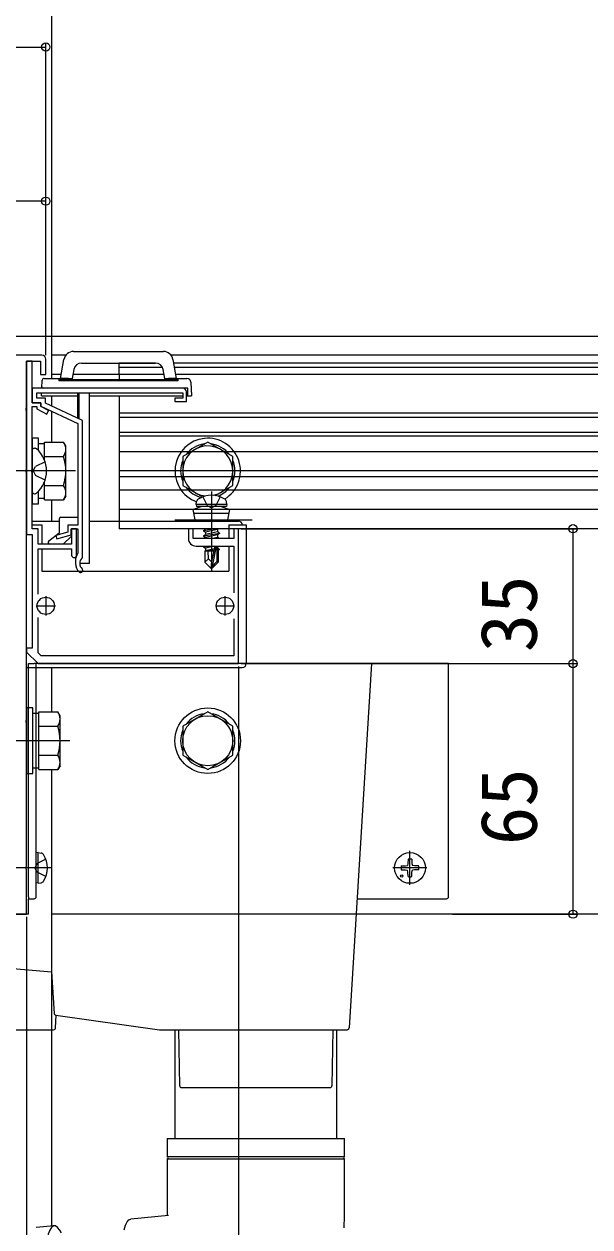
# Model space of a CAD drawing. Units: millimetres, scale not verified. Extents: x -875 to 875, y -1303 to 1296.
# Drawn here: x -572.1 to -425.3, y 140.6 to 452.8 of the extents above; entities that cross this region are included whole.
import ezdxf
from ezdxf.enums import TextEntityAlignment as Align

# ---------------------------------------------------------------- set-up
doc = ezdxf.new("R2010")
doc.units = ezdxf.units.MM
doc.header["$LTSCALE"] = 8
for name, color, linetype in [('0-0_0', 7, 'Continuous'), ('0-2_YKK_11', 7, 'Continuous'), ('0-3_YKK_12', 2, 'Continuous'), ('0-4_YKK_13', 4, 'Continuous'), ('0-5_YKK_D', 6, 'Continuous')]:
    doc.layers.add(name, color=color, linetype=linetype)
doc.styles.add('ＭＳ ゴシック', font='')
doc.styles.get('ＭＳ ゴシック').set_extended_font_data('MS Gothic')

msp = doc.modelspace()

# ---------------------------------------------------------------- linework, layer by layer
at = {"layer": '0-0_0'}
msp.add_line((-567.5, 366.803), (-601.042, 366.803), dxfattribs=at)
at = {"layer": '0-2_YKK_11'}
for p, q in [((-558.8, 313.603), (-558.8, 312.803)), ((-566.5, 304.303), (-566.5, 299.303)), ((-520, 304.303), (-520, 299.303)), ((-569, 301.803), (-564, 301.803)), ((-522.5, 301.803), (-517.5, 301.803))]:
    msp.add_line(p, q, dxfattribs=at)
for points in [[(-567.5, 366.803), (-601.042, 366.803), (-601.225, 366.683), (-601.775, 366.683), (-601.958, 366.803), (-622.042, 366.803), (-622.225, 366.683), (-622.775, 366.683), (-622.958, 366.803), (-631.042, 366.803), (-631.225, 366.683), (-631.775, 366.683), (-631.958, 366.803), (-639.5, 366.803), (-639.5, 363.803), (-639.2, 363.503)], [(-598, 221.803), (-571.5, 221.803), (-571.5, 233.345), (-571.62, 233.528), (-571.62, 234.078), (-571.5, 234.261), (-571.5, 271.345), (-571.62, 271.528), (-571.62, 272.078), (-571.5, 272.261), (-571.5, 336.345), (-571.62, 336.528), (-571.62, 337.078), (-571.5, 337.261), (-571.5, 352.345), (-571.62, 352.528), (-571.62, 353.078), (-571.5, 353.261), (-571.5, 365.303), (-567.9, 365.303), (-567.9, 361.803), (-566.5, 361.803), (-566.5, 365.803)], [(-558.5, 314.953), (-558.5, 321.803), (-559.8, 321.803), (-559.8, 317.803), (-568.5, 317.803), (-568.5, 321.803), (-570, 321.803), (-570, 336.345), (-570.12, 336.528), (-570.12, 337.078), (-570, 337.261), (-570, 353.503), (-568.8, 353.503), (-568.8, 352.896), (-566.231, 351.559), (-565.769, 352.446), (-567.8, 353.503), (-567.8, 354.503), (-570, 354.503), (-570, 365.303), (-571.5, 365.303), (-571.5, 320.303), (-570, 320.303), (-570, 290.803), (-571.5, 290.803), (-571.5, 289.803), (-568.5, 286.803), (-516.5, 286.803), (-516.5, 321.803), (-517.7, 321.803), (-517.7, 319.303), (-528.3, 319.303), (-528.3, 321.803), (-529.5, 321.803), (-529.5, 319.303)], [(-531, 358.303), (-570, 358.303), (-570, 354.503), (-567.8, 354.503), (-567.8, 353.603), (-558.2, 349.103), (-558.2, 322.703), (-560.8, 322.703), (-560.8, 320.896), (-563.865, 320.088), (-563.635, 319.218), (-559.9, 320.203), (-559.9, 321.803), (-558.2, 321.803), (-558.2, 315.5), (-558.255, 315.328)], [(-557.095, 314.193), (-557, 314.412), (-557, 349.866), (-566.6, 354.366), (-566.6, 355.703), (-568.8, 355.703), (-568.8, 357.103), (-530.9, 357.103), (-530.9, 355.703), (-533, 355.703), (-533, 354.803), (-530, 354.803), (-530, 357.303)], [(-568.5, 304.862), (-568.5, 316.603), (-559.8, 316.603), (-559.8, 314.953)], [(-527.5, 317.303), (-517.7, 317.303), (-517.7, 305.201)], [(-517.7, 298.404), (-517.7, 288.803), (-567.672, 288.803), (-568.5, 289.631), (-568.5, 298.743)]]:
    msp.add_lwpolyline(points, dxfattribs=at)
for centre, radius, start, end in [((-567.5, 365.803), 1, 0.00001, 89.99999), ((-531, 357.303), 1, 0.00001, 89.99999), ((-527.5, 319.303), 2, 180.00001, 269.99999), ((-555.8, 313.603), 3, 144.90318, 180), ((-559.15, 314.953), 0.65, 180.00001, 269.99999), ((-559.15, 314.953), 0.65, 270.00001, 359.99999), ((-555.8, 312.803), 3, 180.00001, 227.02713), ((-555.8, 312.803), 1.9, 132.9859, 227.02712), ((-557.47, 311.01), 0.55, 227.02712, 330.00001), ((-557.47, 311.01), 0.55, 329.99997, 47.0271)]:
    msp.add_arc(centre, radius, start, end, dxfattribs=at)
at = {"layer": '0-3_YKK_12'}
for p, q in [((-565, 799.803), (-565, 360.803)), ((-819.193, 371.803), (735, 371.803)), ((10, 366.803), (-533.982, 366.803)), ((-538.055, 364.803), (-547.5, 364.803)), ((-547.5, 361.803), (-547.5, 364.803)), ((-536.191, 363.603), (-547.5, 363.603)), ((-7.5, 364.803), (-533.355, 364.803)), ((-7.5, 363.603), (-533.144, 363.603)), ((-562.474, 361.803), (-565, 361.803)), ((-535.817, 361.803), (-559.474, 361.803)), ((-547.5, 361.803), (-547.5, 360.503)), ((-18.959, 361.803), (-532.826, 361.803)), ((-565, 356.303), (-565, 353.616)), ((-565, 356.303), (-565, 353.616)), ((-547.5, 356.303), (-547.5, 321.803)), ((-565, 352.29), (-565, 344.308)), ((-565, 352.29), (-565, 344.308)), ((-7.5, 350.683), (-547.5, 350.683)), ((-7.5, 345.803), (-547.5, 345.803)), ((-7.5, 335.303), (-547.5, 335.303)), ((-565, 329.297), (-565, 323.803)), ((-565, 329.297), (-565, 323.803)), ((-7.5, 321.803), (-547.5, 321.803)), ((-565, 285.803), (-565, 274.308)), ((-565, 285.803), (-565, 274.308)), ((-565, 259.297), (-565, 221.803))]:
    msp.add_line(p, q, dxfattribs=at)
for points in [[(-561.318, 366.803), (-565, 366.803), (-565, 360.803)], [(-565, 259.297), (-565, 221.803), (-565, 191.803), (-565, 140.876)], [(10, 221.803), (-69.093, 221.803), (-485.407, 221.803), (-565, 221.803)]]:
    msp.add_lwpolyline(points, dxfattribs=at)
at = {"layer": '0-4_YKK_13'}
for p, q in [((-562.65, 360.803), (-561.78, 365.737)), ((-559.318, 367.803), (-535.982, 367.803)), ((-533.52, 365.737), (-532.65, 360.803)), ((-559.236, 363.15), (-559.645, 360.829)), ((-557.266, 364.803), (-538.024, 364.803)), ((-535.645, 360.829), (-536.055, 363.15)), ((-567.528, 358.303), (-567.403, 360.333)), ((-566.904, 360.803), (-562.65, 360.803)), ((-563.15, 360.803), (-563.15, 360.203)), ((-563.15, 360.503), (-532.15, 360.503)), ((-532.15, 360.203), (-563.15, 360.203)), ((-560.65, 360.803), (-562.65, 360.803)), ((-560.65, 360.503), (-560.65, 360.829)), ((-560.65, 360.829), (-559.65, 360.829)), ((-559.65, 360.829), (-559.65, 360.503)), ((-534.65, 360.829), (-534.65, 360.503)), ((-532.65, 360.803), (-534.65, 360.803)), ((-532.65, 360.803), (-529.866, 360.803)), ((-532.15, 360.203), (-532.15, 360.803)), ((-528.868, 359.864), (-528.65, 356.303)), ((-567.65, 356.303), (-567.601, 357.103)), ((-567.65, 356.303), (-558.15, 356.303)), ((-529.65, 358.303), (-567.209, 358.303)), ((-558.15, 350.405), (-558.15, 357.103)), ((-557.85, 350.264), (-557.85, 357.103)), ((-555.15, 312.803), (-555.15, 357.103)), ((-555.15, 356.303), (-530.9, 356.303)), ((-530, 356.303), (-528.65, 356.303)), ((-529.65, 356.303), (-529.65, 358.303)), ((-547.5, 351.803), (-547.5, 321.803)), ((-7.5, 351.803), (-547.5, 351.803)), ((-7.5, 346.803), (-547.5, 346.803)), ((-566.8, 343.853), (-568.4, 343.853)), ((-566.8, 344.308), (-561.881, 344.308)), ((-566.8, 339.532), (-566.8, 344.308)), ((-561.3, 343.303), (-561.881, 344.308)), ((-570, 342.054), (-570, 342.158)), ((-570, 331.552), (-570, 342.054)), ((-569.455, 342.703), (-569.257, 342.703)), ((-566.8, 339.532), (-566.8, 340.803)), ((-566.8, 340.556), (-561.881, 340.556)), ((-561.3, 330.303), (-561.3, 343.303)), ((-7.5, 341.803), (-547.5, 341.803)), ((-569.744, 336.803), (-569.135, 337.948)), ((-566.674, 339.175), (-569.135, 337.948)), ((-565.496, 336.803), (-586.913, 336.803)), ((-558.8, 336.803), (-585.3, 336.803)), ((-569.744, 336.803), (-569.135, 335.658)), ((-566.674, 334.431), (-569.135, 335.658)), ((-566.8, 332.803), (-566.8, 334.073)), ((-566.8, 329.297), (-566.8, 334.073)), ((-7.5, 336.803), (-547.5, 336.803)), ((-569.455, 330.903), (-569.257, 330.903)), ((-566.8, 333.05), (-561.881, 333.05)), ((-7.5, 331.803), (-547.5, 331.803)), ((-523.5, 331.503), (-523.5, 310.603)), ((-568.4, 329.753), (-566.8, 329.753)), ((-566.8, 329.297), (-561.881, 329.297)), ((-561.3, 330.303), (-561.881, 329.297)), ((-527.5, 328.103), (-527.359, 328.905)), ((-519.5, 328.103), (-527.5, 328.103)), ((-527.5, 328.103), (-527.412, 327.603)), ((-519.5, 328.103), (-519.642, 328.905)), ((-519.5, 328.103), (-519.588, 327.603)), ((-562.65, 324.803), (-558.2, 324.803)), ((-7.5, 326.803), (-547.5, 326.803)), ((-526, 327.603), (-528.25, 326.784)), ((-518.75, 326.784), (-528.25, 326.784)), ((-527.722, 324.103), (-528.25, 326.784)), ((-518.946, 325.791), (-528.054, 325.791)), ((-519.588, 327.603), (-527.412, 327.603)), ((-521, 327.603), (-526, 327.603)), ((-521, 327.603), (-518.75, 326.784)), ((-519.278, 324.103), (-518.75, 326.784)), ((-570, 323.803), (-562.95, 323.803)), ((-570, 322.803), (-567.5, 322.803)), ((-567.5, 322.803), (-567.5, 317.803)), ((-562.95, 320.953), (-562.95, 324.503)), ((-7.5, 321.803), (-547.5, 321.803)), ((-532.974, 324.103), (-512.974, 324.103)), ((-527.722, 324.103), (-519.278, 324.103)), ((-522.3, 321.803), (-525.6, 321.253)), ((-525.6, 321.353), (-522.9, 321.803)), ((-525.6, 321.353), (-525.05, 321.67)), ((-524.463, 321.803), (-525.05, 321.67)), ((-525.05, 321.803), (-525.05, 321.67)), ((-521.95, 321.635), (-521.95, 320.97)), ((-519, 322.803), (-519, 319.303)), ((-514.5, 322.803), (-514.5, 286.803)), ((-565.75, 318.703), (-563.07, 320.713)), ((-559.95, 319.803), (-561.95, 317.803)), ((-559.95, 320.268), (-559.95, 319.803)), ((-525.6, 321.353), (-525.6, 321.253)), ((-525.6, 321.253), (-525.05, 320.935)), ((-525.6, 319.953), (-521.4, 320.653)), ((-521.4, 320.553), (-525.6, 319.853)), ((-525.6, 319.953), (-525.05, 320.27)), ((-525.6, 319.953), (-525.6, 319.853)), ((-525.6, 319.853), (-525.05, 319.535)), ((-521.95, 320.97), (-525.05, 320.27)), ((-525.05, 320.935), (-525.05, 320.27)), ((-525.05, 319.535), (-525.05, 319.303)), ((-521.4, 320.653), (-521.95, 320.97)), ((-521.95, 320.235), (-521.95, 319.57)), ((-521.4, 320.653), (-521.4, 320.553)), ((-567.5, 316.603), (-567.5, 310.803)), ((-561.95, 317.803), (-565.45, 317.803)), ((-524.1, 317.303), (-525.6, 317.053)), ((-525.6, 317.153), (-524.7, 317.303)), ((-525.6, 317.153), (-525.34, 317.303)), ((-525.6, 317.153), (-525.6, 317.053)), ((-525.6, 317.053), (-525.05, 316.735)), ((-525.2, 316.003), (-525.05, 316.07)), ((-525.2, 316.003), (-525.2, 313.153)), ((-522.924, 316.003), (-525.2, 316.003)), ((-522.66, 317.275), (-525.05, 316.735)), ((-525.05, 316.735), (-525.05, 316.07)), ((-522.805, 316.577), (-525.05, 316.07)), ((-522.865, 316.286), (-524.583, 316.003)), ((-522.654, 317.303), (-523.5, 313.224)), ((-522.256, 317.303), (-523.35, 312.027)), ((-522.92, 316.019), (-523.004, 316.003)), ((-521.95, 316.77), (-522.103, 316.736)), ((-522.1, 317.303), (-522.1, 313.277)), ((-521.5, 316.511), (-522.1, 316.412)), ((-521.5, 316.295), (-522.1, 316.178)), ((-521.8, 316.003), (-522.1, 316.003)), ((-521.95, 317.303), (-521.95, 316.77)), ((-521.5, 316.511), (-521.95, 316.77)), ((-521.5, 316.295), (-521.8, 316.122)), ((-521.8, 316.122), (-521.8, 313.153)), ((-521.5, 316.511), (-521.5, 316.295)), ((-519, 317.303), (-519, 310.803)), ((-555.15, 312.803), (-557.7, 312.803)), ((-524.243, 313.956), (-525.2, 313.153)), ((-523.65, 311.603), (-525.2, 313.153)), ((-523.5, 313.224), (-523.65, 311.603)), ((-523.5, 313.224), (-523.5, 311.603)), ((-522.1, 313.277), (-523.35, 312.027)), ((-523.35, 311.603), (-521.8, 313.153)), ((-522.1, 313.277), (-521.8, 313.153)), ((-567.5, 310.803), (-519, 310.803)), ((-523.65, 311.603), (-523.35, 311.603)), ((-523.35, 312.027), (-523.35, 311.603)), ((-571, 285.803), (-515.5, 285.803)), ((-512, 286.803), (-569, 286.803)), ((-482, 286.803), (-512, 286.803)), ((-482, 286.803), (-487.782, 192.272)), ((-568.3, 273.853), (-569.9, 273.853)), ((-568.3, 274.308), (-563.381, 274.308)), ((-568.3, 259.297), (-568.3, 274.308)), ((-562.8, 273.303), (-563.381, 274.308)), ((-562.8, 260.303), (-562.8, 273.303)), ((-568.3, 262.803), (-568.3, 270.803)), ((-568.3, 270.556), (-563.381, 270.556)), ((-560.3, 266.803), (-586.8, 266.803)), ((-568.3, 263.05), (-563.381, 263.05)), ((-569.9, 259.753), (-568.3, 259.753)), ((-568.3, 259.297), (-563.381, 259.297)), ((-562.8, 260.303), (-563.381, 259.297)), ((-568.5, 237.803), (-569, 237.715)), ((-569, 229.891), (-569, 237.715)), ((-568.5, 237.803), (-567.698, 237.661)), ((-568.5, 229.803), (-568.5, 237.803)), ((-472, 229.403), (-472, 238.203)), ((-474.245, 234.303), (-473.137, 234.322)), ((-473.137, 234.322), (-472.62, 234.423)), ((-472.519, 234.94), (-472.62, 234.423)), ((-472.5, 236.048), (-472.519, 234.94)), ((-471.5, 236.048), (-471.481, 234.94)), ((-471.481, 234.94), (-471.38, 234.423)), ((-470.863, 234.322), (-471.38, 234.423)), ((-469.755, 234.303), (-470.863, 234.322)), ((-565.1, 233.803), (-586, 233.803)), ((-467.6, 233.803), (-476.4, 233.803)), ((-474.245, 233.303), (-473.137, 233.283)), ((-473.137, 233.283), (-472.62, 233.183)), ((-472.519, 232.666), (-472.62, 233.183)), ((-472.5, 231.558), (-472.519, 232.666)), ((-471.5, 231.558), (-471.481, 232.666)), ((-471.481, 232.666), (-471.38, 233.183)), ((-470.863, 233.283), (-471.38, 233.183)), ((-469.755, 233.303), (-470.863, 233.283)), ((-568.5, 229.803), (-569, 229.891)), ((-568.5, 229.803), (-567.698, 229.944)), ((-571, 221.803), (-571, 225.803)), ((-485.731, 225.803), (-462.5, 225.803)), ((-571, 221.803), (-631.501, 221.803)), ((-631.009, 212.578), (-564.999, 206.803)), ((-565, 206.803), (-564.342, 196.05)), ((-563.971, 192.272), (-563.77, 195.565)), ((-563.913, 195.585), (-537, 191.803)), ((-601.5, 191.803), (-564.47, 191.803)), ((-537, 191.803), (-512, 191.803)), ((-533, 191.803), (-533, 163.578)), ((-531.747, 177.294), (-532, 191.803)), ((-512, 191.803), (-488.281, 191.803)), ((-492, 191.803), (-492.253, 177.294)), ((-491, 163.578), (-491, 191.803)), ((-531.247, 176.803), (-492.753, 176.803)), ((-535, 163.578), (-535, 158.828)), ((-535, 163.578), (-489, 163.578)), ((-489, 158.828), (-489, 163.578)), ((-516.246, 158.828), (-535, 158.828)), ((-535, 158.328), (-535, 143.578)), ((-535, 158.328), (-489, 158.328)), ((-489, 158.828), (-516.246, 158.828)), ((-489, 143.578), (-489, 158.328)), ((-534.674, 143.575), (-544.465, 142.704)), ((-564.323, 140.936), (-568.974, 140.522))]:
    msp.add_line(p, q, dxfattribs=at)
for points in [[(-535.65, 360.503), (-535.65, 360.829), (-534.65, 360.829)], [(-570, 345.303), (-570, 328.303), (-568.4, 328.303), (-568.4, 331.518)], [(-568.4, 342.088), (-568.4, 345.303), (-570, 345.303)], [(-524.474, 344.308), (-530.974, 340.556), (-530.974, 333.05), (-525.821, 330.074)], [(-522.516, 330.428), (-517.974, 333.05), (-517.974, 340.556), (-524.474, 344.308)], [(-570, 331.448), (-570, 331.552), (-570, 331.903)], [(-525.758, 330.098), (-524.645, 327.866), (-523.5, 327.257)], [(-521.242, 330.098), (-522.355, 327.866), (-523.5, 327.257)], [(-555.15, 323.803), (-547.5, 323.803), (-516.5, 323.803)], [(-521.66, 321.803), (-521.95, 321.635), (-525.05, 320.935)], [(-519, 322.803), (-515.5, 322.803), (-514.5, 322.803)], [(-521.4, 320.553), (-521.95, 320.235), (-525.05, 319.535)], [(-521.487, 319.303), (-521.95, 319.57), (-523.135, 319.303)], [(-523.5, 313.224), (-524.243, 313.956), (-524.4, 316.003)], [(-571, 226.303), (-571, 286.803), (-569.5, 286.803)], [(-569, 226.303), (-569, 286.803), (-569.5, 286.803)], [(-462, 226.303), (-462, 286.803), (-462.5, 286.803), (-482, 286.803)], [(-566.505, 236.061), (-568.737, 234.948), (-569.346, 233.803)], [(-566.505, 231.545), (-568.737, 232.658), (-569.346, 233.803)], [(-571, 226.303), (-571, 225.803), (-569.5, 225.803)], [(-489.109, 140.391), (-489.047, 141.452), (-489.012, 142.515), (-489, 143.578)], [(-562.428, 139.097), (-562.846, 139.818), (-563.424, 140.533), (-563.984, 140.894), (-564.517, 140.894), (-565.015, 140.533), (-565.47, 139.818), (-565.875, 138.758), (-566.223, 137.372), (-566.509, 135.681), (-566.728, 133.711), (-566.877, 131.494), (-566.954, 129.065), (-566.957, 126.461), (-566.887, 123.725), (-566.744, 120.898), (-566.53, 118.027)], [(-546.197, 139.873), (-545.82, 141.098), (-545.389, 141.987), (-544.912, 142.526), (-544.465, 142.704)]]:
    msp.add_lwpolyline(points, dxfattribs=at)
for points in [[(-571.5, 275.303), (-571.5, 258.303), (-569.9, 258.303), (-569.9, 275.303)], [(-524.474, 274.308), (-530.974, 270.556), (-530.974, 263.05), (-524.474, 259.297), (-517.974, 263.05), (-517.974, 270.556)]]:
    msp.add_lwpolyline(points, close=True, dxfattribs=at)
for centre, radius in [((-566.5, 301.803), 2.25), ((-520, 301.803), 2.25), ((-524.474, 266.803), 8.5), ((-524.474, 266.803), 6.5), ((-472, 233.803), 4), ((-474.121, 231.681), 0.3)]:
    msp.add_circle(centre, radius, dxfattribs=at)
for centre, radius, start, end in [((-559.318, 365.303), 2.5, 90, 170), ((-535.982, 365.303), 2.5, 10, 90), ((-557.266, 362.803), 2, 90, 170), ((-538.024, 362.803), 2, 10, 90), ((-566.904, 360.303), 0.5, 90, 176.5), ((-529.866, 359.803), 1, 3.5, 90), ((-567.209, 358.603), 0.3, 176.5, 270), ((-564.623, 342.432), 3.323, 325.61575, 34.38425), ((-524.474, 336.803), 8.5, 301.15228, 250.04788), ((-524.474, 336.803), 7.05, 97.21814, 142.78186), ((-524.474, 336.803), 7.05, 37.21814, 82.78186), ((-569.455, 342.158), 0.545, 90, 180), ((-569.257, 342.153), 0.55, 48.43917, 90), ((-574, 336.803), 7.7, 311.56083, 48.43917), ((-573.719, 336.803), 12.419, 342.41205, 17.58795), ((-524.474, 336.803), 6.5, 283.43469, 265.27072), ((-524.474, 336.803), 7.05, 157.21814, 202.78186), ((-524.474, 336.803), 7.05, 337.21814, 22.78186), ((-569.455, 331.448), 0.545, 180, 270), ((-569.257, 331.453), 0.55, 270, 311.56083), ((-564.623, 331.174), 3.323, 325.61575, 34.38425), ((-524.474, 336.803), 7.05, 217.21814, 256.45392), ((-524.474, 336.803), 7.05, 292.2515, 322.78186), ((-526.472, 328.749), 0.9, 122.05588, 170), ((-523.5, 324.003), 6.5, 57.94412, 122.05588), ((-520.528, 328.749), 0.9, 10, 57.94412), ((-562.65, 324.503), 0.3, 90, 180), ((-516.5, 322.803), 1, 0, 90), ((-565.45, 318.303), 0.5, 126.8699, 270), ((-563.25, 320.953), 0.3, 306.8699, 0), ((-571, 286.803), 1, 240, 270), ((-515.5, 286.803), 1, 270, 0), ((-566.123, 272.432), 3.323, 325.61575, 34.38425), ((-524.474, 266.803), 7.05, 97.21814, 142.78186), ((-524.474, 266.803), 7.05, 37.21814, 82.78186), ((-575.219, 266.803), 12.419, 342.41205, 17.58795), ((-524.474, 266.803), 7.05, 157.21814, 202.78186), ((-524.474, 266.803), 7.05, 337.21814, 22.78186), ((-566.123, 261.174), 3.323, 325.61575, 34.38425), ((-524.474, 266.803), 7.05, 217.21814, 262.78186), ((-524.474, 266.803), 7.05, 277.21814, 322.78186), ((-567.854, 236.775), 0.9, 32.05588, 80), ((-572.6, 233.803), 6.5, 327.94412, 32.05588), ((-472, 233.803), 2.3, 167.44414, 192.55586), ((-472, 233.803), 2.3, 77.44414, 102.55586), ((-472, 233.803), 2.3, 347.44414, 12.55586), ((-472, 233.803), 2.3, 257.44414, 282.55586), ((-567.854, 230.831), 0.9, 280, 327.94412), ((-569.5, 226.303), 0.5, 270, 0), ((-462.5, 226.303), 0.5, 270, 0), ((-563.843, 196.08), 0.5, 183.5, 262), ((-564.47, 192.303), 0.5, 270, 356.5), ((-488.281, 192.303), 0.5, 270, 356.5), ((-531.247, 177.303), 0.5, 181, 270), ((-492.753, 177.303), 0.5, 270, 359), ((-535, 158.578), 0.25, 270, 90), ((-489, 158.578), 0.25, 90, 270)]:
    msp.add_arc(centre, radius, start, end, dxfattribs=at)
msp.add_ellipse((-558.45, 325.103), major_axis=(0.3, 0), ratio=0.999888, start_param=4.712389, end_param=5.6975337, dxfattribs=at)
at = {"layer": '0-5_YKK_D'}
for p, q in [((-639.5, 446.803), (-566.5, 446.803)), ((-566.5, 366.803), (-566.5, 447.803)), ((-566.5, 406.803), (-602.5, 406.803)), ((-566.5, 366.803), (-566.5, 407.803)), ((-515.8, 321.803), (-428.683, 321.803)), ((-429.683, 286.803), (-429.683, 321.803)), ((-516.5, 286.103), (-516.5, 41.803)), ((-515.8, 286.803), (-428.683, 286.803)), ((-515.8, 286.803), (-428.683, 286.803)), ((-429.683, 221.803), (-429.683, 286.803)), ((-461, 221.803), (-428.683, 221.803)), ((-571.5, 221.103), (-571.5, 41.803))]:
    msp.add_line(p, q, dxfattribs=at)
for centre in [(-566.5, 446.803), (-566.5, 406.803), (-429.683, 321.803), (-429.683, 286.803), (-429.683, 286.803), (-429.683, 221.803)]:
    msp.add_circle(centre, 1.075, dxfattribs=at)

# ---------------------------------------------------------------- texts
at = {"layer": '0-5_YKK_D', "style": 'ＭＳ ゴシック'}
for s, p in [('35', (-434.683, 289.757)), ('65', (-434.683, 239.701))]:
    msp.add_text(s, height=14.66, rotation=90, dxfattribs=at).set_placement(p, align=Align.BOTTOM_LEFT)

doc.saveas('drawing.dxf')
